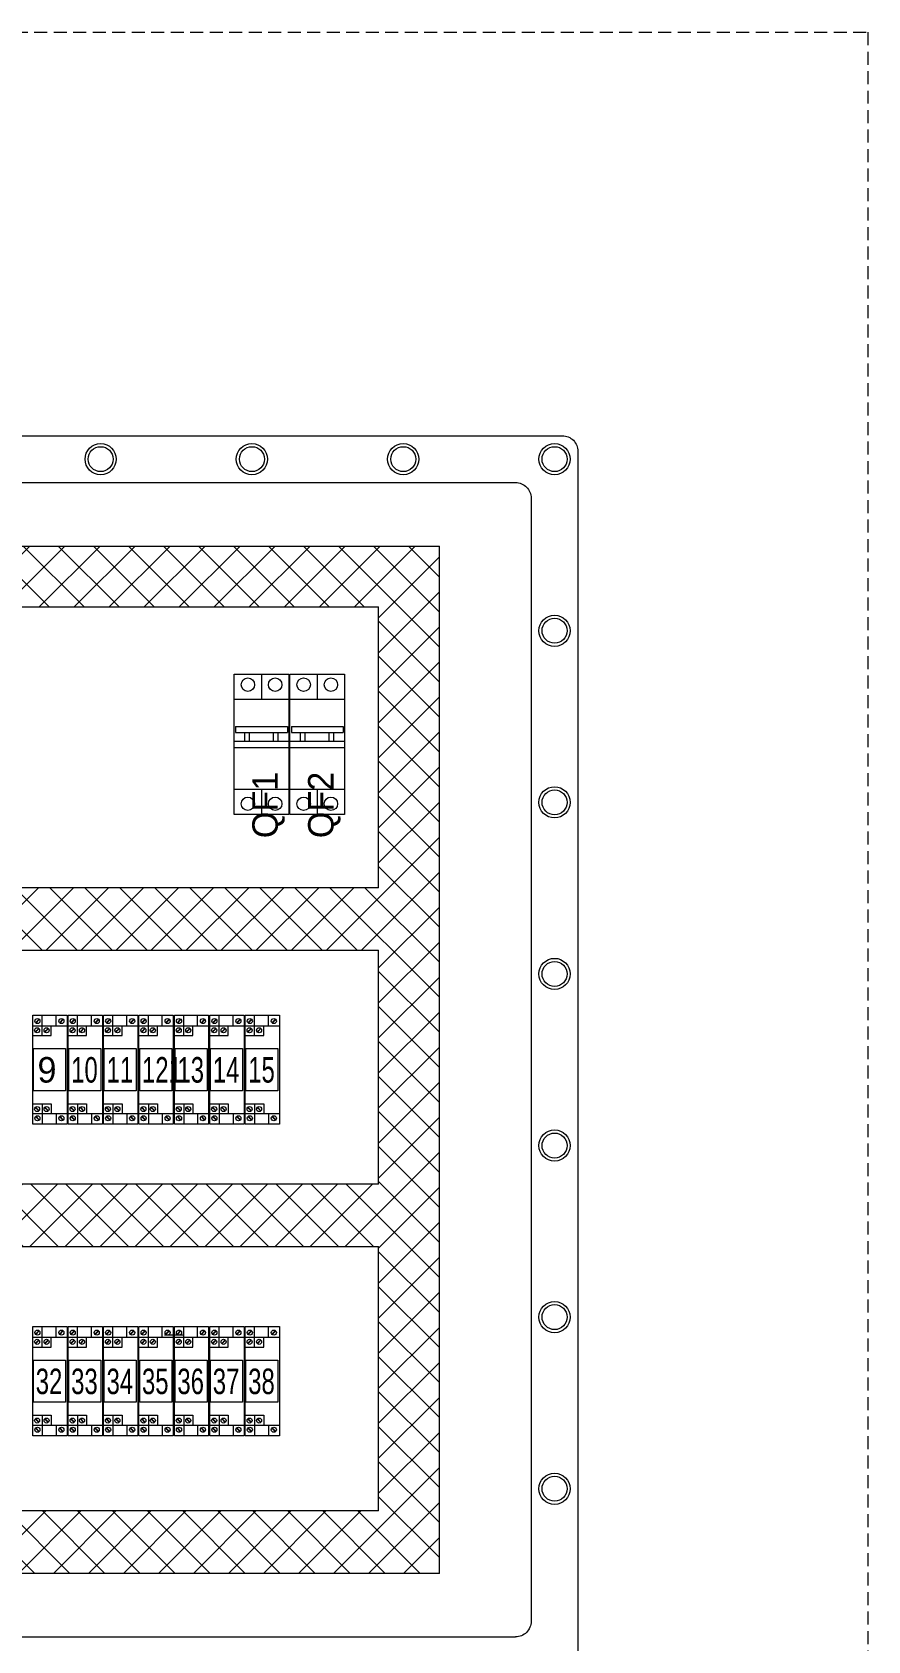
# Model space of a CAD drawing. Header units: millimetres. Extents: x 32626 to 72822, y 60047 to 123188.
# Drawn here: x 33628 to 33949, y 69075 to 69694 of the extents above; entities that cross this region are included whole.
import ezdxf

# ---------------------------------------------------------------- set-up
doc = ezdxf.new("R2010")
doc.units = ezdxf.units.MM
doc.header["$LTSCALE"] = 10
doc.linetypes.add('DASHED', pattern=[0.75, 0.5, -0.25])
doc.layers.add('1轮廓实线层', color=7, linetype='Continuous', lineweight=18)
doc.layers.add('6文字层', color=3, linetype='Continuous', lineweight=18)
doc.styles.add('样式 1', font='SIMYOU.TTF', dxfattribs={"width": 0.75})

msp = doc.modelspace()

# ---------------------------------------------------------------- hatches: boundary and pattern name
at = {"layer": '1轮廓实线层'}
h = msp.add_hatch(dxfattribs=at)
h.set_pattern_fill('ANSI37', color=256, scale=3, style=0)
h.set_pattern_definition([(45, (1626.673, 2082.644), (-6.7351921, 6.7351921), []), (135, (1626.673, 2082.644), (-6.7351921, -6.7351921), [])])
h.paths.add_polyline_path([(33050.9, 69101.35), (33050.9, 69496.47), (33784.37, 69496.47), (33784.37, 69101.35)])
h.paths.add_polyline_path([(33074.32, 69473.08), (33760.95, 69473.08), (33760.95, 69365.07), (33074.32, 69365.07)], flags=16)
h.paths.add_polyline_path([(33074.3, 69341.07), (33760.97, 69341.07), (33760.97, 69251.07), (33074.3, 69251.07)], flags=16)
h.paths.add_polyline_path([(33074.3, 69227.07), (33760.97, 69227.07), (33760.97, 69125.35), (33074.3, 69125.35)], flags=16)

# ---------------------------------------------------------------- linework, layer by layer
for p, q in [((33003.63, 69538.91), (33831.63, 69538.91)), ((33021.63, 69520.91), (33813.63, 69520.91)), ((33050.9, 69496.47), (33784.37, 69496.47)), ((33784.37, 69101.35), (33784.37, 69496.47)), ((33074.32, 69473.08), (33760.95, 69473.08)), ((33760.95, 69365.07), (33760.95, 69473.08)), ((33705.42, 69447.26), (33715.92, 69447.26)), ((33705.42, 69393.26), (33705.42, 69447.26)), ((33715.92, 69447.26), (33726.42, 69447.26)), ((33715.92, 69447.26), (33715.92, 69437.57)), ((33726.42, 69447.26), (33726.42, 69393.26)), ((33726.87, 69447.26), (33737.37, 69447.26)), ((33726.87, 69393.26), (33726.87, 69447.26)), ((33737.37, 69447.26), (33747.87, 69447.26)), ((33737.37, 69447.26), (33737.37, 69437.57)), ((33747.87, 69447.26), (33747.87, 69393.26)), ((33705.42, 69437.57), (33726.42, 69437.57)), ((33726.87, 69437.57), (33747.87, 69437.57)), ((33705.42, 69421.45), (33726.42, 69421.45)), ((33705.96, 69427.1), (33725.87, 69427.1)), ((33705.96, 69427.1), (33705.96, 69424.73)), ((33705.96, 69424.73), (33725.87, 69424.73)), ((33709.51, 69421.45), (33709.51, 69424.73)), ((33711.32, 69421.45), (33711.32, 69424.73)), ((33720.52, 69421.45), (33720.52, 69424.73)), ((33722.32, 69421.45), (33722.32, 69424.73)), ((33725.87, 69427.1), (33725.87, 69424.73)), ((33726.87, 69421.45), (33747.87, 69421.45)), ((33727.41, 69427.1), (33747.33, 69427.1)), ((33727.41, 69427.1), (33727.41, 69424.73)), ((33727.41, 69424.73), (33747.33, 69424.73)), ((33730.96, 69421.45), (33730.96, 69424.73)), ((33732.77, 69421.45), (33732.77, 69424.73)), ((33741.97, 69421.45), (33741.97, 69424.73)), ((33743.78, 69421.45), (33743.78, 69424.73)), ((33747.33, 69427.1), (33747.33, 69424.73)), ((33705.42, 69419.07), (33726.42, 69419.07)), ((33726.87, 69419.07), (33747.87, 69419.07)), ((33705.42, 69402.95), (33726.42, 69402.95)), ((33715.92, 69402.95), (33715.92, 69393.26)), ((33726.87, 69402.95), (33747.87, 69402.95)), ((33737.37, 69402.95), (33737.37, 69393.26)), ((33715.92, 69393.26), (33705.42, 69393.26)), ((33726.42, 69393.26), (33715.92, 69393.26)), ((33737.37, 69393.26), (33726.87, 69393.26)), ((33747.87, 69393.26), (33737.37, 69393.26)), ((33760.95, 69365.07), (33074.32, 69365.07)), ((33074.3, 69341.07), (33760.97, 69341.07)), ((33760.97, 69251.07), (33760.97, 69341.07)), ((33760.97, 69251.07), (33074.3, 69251.07)), ((33074.3, 69227.07), (33760.97, 69227.07)), ((33760.97, 69125.35), (33760.97, 69227.07)), ((33760.97, 69125.35), (33074.3, 69125.35)), ((33784.37, 69101.35), (33050.9, 69101.35)), ((33021.63, 69076.91), (33813.63, 69076.91))]:
    msp.add_line(p, q, dxfattribs=at)
at = {"layer": '1轮廓实线层', "lineweight": 13}
for p, q in [((33627.91, 69316.1), (33641.11, 69316.1)), ((33627.91, 69274.1), (33627.91, 69316.1)), ((33631.53, 69312.68), (33631.53, 69316.1)), ((33636.88, 69311.99), (33636.88, 69316.1)), ((33641.11, 69316.1), (33641.11, 69274.1)), ((33641.53, 69316.1), (33654.73, 69316.1)), ((33641.53, 69274.1), (33641.53, 69316.1)), ((33645.15, 69312.68), (33645.15, 69316.1)), ((33650.5, 69311.99), (33650.5, 69316.1)), ((33654.73, 69316.1), (33654.73, 69274.1)), ((33655.15, 69316.1), (33668.35, 69316.1)), ((33655.15, 69274.1), (33655.15, 69316.1)), ((33658.77, 69312.68), (33658.77, 69316.1)), ((33664.12, 69311.99), (33664.12, 69316.1)), ((33668.35, 69316.1), (33668.35, 69274.1)), ((33668.77, 69316.1), (33681.97, 69316.1)), ((33668.77, 69274.1), (33668.77, 69316.1)), ((33672.39, 69312.68), (33672.39, 69316.1)), ((33677.74, 69311.99), (33677.74, 69316.1)), ((33681.97, 69316.1), (33681.97, 69274.1)), ((33682.39, 69316.1), (33695.59, 69316.1)), ((33682.39, 69274.1), (33682.39, 69316.1)), ((33686.01, 69312.68), (33686.01, 69316.1)), ((33691.36, 69311.99), (33691.36, 69316.1)), ((33695.59, 69316.1), (33695.59, 69274.1)), ((33696.01, 69316.1), (33709.21, 69316.1)), ((33696.01, 69274.1), (33696.01, 69316.1)), ((33699.63, 69312.68), (33699.63, 69316.1)), ((33704.98, 69311.99), (33704.98, 69316.1)), ((33709.21, 69316.1), (33709.21, 69274.1)), ((33709.63, 69316.1), (33722.83, 69316.1)), ((33709.63, 69274.1), (33709.63, 69316.1)), ((33713.25, 69312.68), (33713.25, 69316.1)), ((33718.6, 69311.99), (33718.6, 69316.1)), ((33722.83, 69316.1), (33722.83, 69274.1)), ((33627.91, 69311.99), (33641.11, 69311.99)), ((33628.86, 69309.61), (33630.24, 69310.99)), ((33628.95, 69313.15), (33630.33, 69314.53)), ((33628.99, 69309.49), (33630.36, 69310.87)), ((33629.07, 69313.03), (33630.45, 69314.41)), ((33631.53, 69308.19), (33631.53, 69312.68)), ((33632.5, 69309.61), (33633.88, 69310.99)), ((33632.62, 69309.49), (33634, 69310.87)), ((33635.04, 69308.19), (33635.04, 69311.99)), ((33638.18, 69313.15), (33639.56, 69314.53)), ((33638.3, 69313.03), (33639.68, 69314.41)), ((33641.53, 69311.99), (33654.73, 69311.99)), ((33642.48, 69309.61), (33643.86, 69310.99)), ((33642.57, 69313.15), (33643.95, 69314.53)), ((33642.61, 69309.49), (33643.98, 69310.87)), ((33642.69, 69313.03), (33644.07, 69314.41)), ((33645.15, 69308.19), (33645.15, 69312.68)), ((33646.12, 69309.61), (33647.5, 69310.99)), ((33646.24, 69309.49), (33647.62, 69310.87)), ((33648.66, 69308.19), (33648.66, 69311.99)), ((33651.8, 69313.15), (33653.18, 69314.53)), ((33651.92, 69313.03), (33653.3, 69314.41)), ((33655.15, 69311.99), (33668.35, 69311.99)), ((33656.1, 69309.61), (33657.48, 69310.99)), ((33656.19, 69313.15), (33657.57, 69314.53)), ((33656.23, 69309.49), (33657.6, 69310.87)), ((33656.31, 69313.03), (33657.69, 69314.41)), ((33658.77, 69308.19), (33658.77, 69312.68)), ((33659.74, 69309.61), (33661.12, 69310.99)), ((33659.86, 69309.49), (33661.24, 69310.87)), ((33662.28, 69308.19), (33662.28, 69311.99)), ((33665.42, 69313.15), (33666.8, 69314.53)), ((33665.54, 69313.03), (33666.92, 69314.41)), ((33668.77, 69311.99), (33681.97, 69311.99)), ((33669.73, 69309.61), (33671.1, 69310.99)), ((33669.81, 69313.15), (33671.19, 69314.53)), ((33669.85, 69309.49), (33671.22, 69310.87)), ((33669.93, 69313.03), (33671.31, 69314.41)), ((33672.39, 69308.19), (33672.39, 69312.68)), ((33673.36, 69309.61), (33674.74, 69310.99)), ((33673.48, 69309.49), (33674.86, 69310.87)), ((33675.9, 69308.19), (33675.9, 69311.99)), ((33679.04, 69313.15), (33680.42, 69314.53)), ((33679.16, 69313.03), (33680.54, 69314.41)), ((33682.39, 69311.99), (33695.59, 69311.99)), ((33683.35, 69309.61), (33684.72, 69310.99)), ((33683.43, 69313.15), (33684.81, 69314.53)), ((33683.47, 69309.49), (33684.85, 69310.87)), ((33683.55, 69313.03), (33684.93, 69314.41)), ((33686.01, 69308.19), (33686.01, 69312.68)), ((33686.98, 69309.61), (33688.36, 69310.99)), ((33687.1, 69309.49), (33688.48, 69310.87)), ((33689.52, 69308.19), (33689.52, 69311.99)), ((33692.66, 69313.15), (33694.04, 69314.53)), ((33692.78, 69313.03), (33694.16, 69314.41)), ((33696.01, 69311.99), (33709.21, 69311.99)), ((33696.97, 69309.61), (33698.34, 69310.99)), ((33697.05, 69313.15), (33698.43, 69314.53)), ((33697.09, 69309.49), (33698.47, 69310.87)), ((33697.18, 69313.03), (33698.55, 69314.41)), ((33699.63, 69308.19), (33699.63, 69312.68)), ((33700.6, 69309.61), (33701.98, 69310.99)), ((33700.72, 69309.49), (33702.1, 69310.87)), ((33703.14, 69308.19), (33703.14, 69311.99)), ((33706.28, 69313.15), (33707.66, 69314.53)), ((33706.4, 69313.03), (33707.78, 69314.41)), ((33709.63, 69311.99), (33722.83, 69311.99)), ((33710.59, 69309.61), (33711.96, 69310.99)), ((33710.67, 69313.15), (33712.05, 69314.53)), ((33710.71, 69309.49), (33712.09, 69310.87)), ((33710.8, 69313.03), (33712.17, 69314.41)), ((33713.25, 69308.19), (33713.25, 69312.68)), ((33714.22, 69309.61), (33715.6, 69310.99)), ((33714.34, 69309.49), (33715.72, 69310.87)), ((33716.76, 69308.19), (33716.76, 69311.99)), ((33719.9, 69313.15), (33721.28, 69314.53)), ((33720.02, 69313.03), (33721.4, 69314.41)), ((33627.91, 69308.19), (33635.04, 69308.19)), ((33641.53, 69308.19), (33648.66, 69308.19)), ((33655.15, 69308.19), (33662.28, 69308.19)), ((33668.77, 69308.19), (33675.9, 69308.19)), ((33682.39, 69308.19), (33689.52, 69308.19)), ((33696.01, 69308.19), (33703.14, 69308.19)), ((33709.63, 69308.19), (33716.76, 69308.19)), ((33627.91, 69282), (33635.04, 69282)), ((33628.86, 69280.58), (33630.24, 69279.2)), ((33628.99, 69280.7), (33630.36, 69279.32)), ((33631.53, 69282), (33631.53, 69277.51)), ((33632.5, 69280.58), (33633.88, 69279.2)), ((33632.62, 69280.7), (33634, 69279.32)), ((33635.04, 69282), (33635.04, 69278.2)), ((33641.53, 69282), (33648.66, 69282)), ((33642.48, 69280.58), (33643.86, 69279.2)), ((33642.61, 69280.7), (33643.98, 69279.32)), ((33645.15, 69282), (33645.15, 69277.51)), ((33646.12, 69280.58), (33647.5, 69279.2)), ((33646.24, 69280.7), (33647.62, 69279.32)), ((33648.66, 69282), (33648.66, 69278.2)), ((33655.15, 69282), (33662.28, 69282)), ((33656.1, 69280.58), (33657.48, 69279.2)), ((33656.23, 69280.7), (33657.6, 69279.32)), ((33658.77, 69282), (33658.77, 69277.51)), ((33659.74, 69280.58), (33661.12, 69279.2)), ((33659.86, 69280.7), (33661.24, 69279.32)), ((33662.28, 69282), (33662.28, 69278.2)), ((33668.77, 69282), (33675.9, 69282)), ((33669.73, 69280.58), (33671.1, 69279.2)), ((33669.85, 69280.7), (33671.22, 69279.32)), ((33672.39, 69282), (33672.39, 69277.51)), ((33673.36, 69280.58), (33674.74, 69279.2)), ((33673.48, 69280.7), (33674.86, 69279.32)), ((33675.9, 69282), (33675.9, 69278.2)), ((33682.39, 69282), (33689.52, 69282)), ((33683.35, 69280.58), (33684.72, 69279.2)), ((33683.47, 69280.7), (33684.85, 69279.32)), ((33686.01, 69282), (33686.01, 69277.51)), ((33686.98, 69280.58), (33688.36, 69279.2)), ((33687.1, 69280.7), (33688.48, 69279.32)), ((33689.52, 69282), (33689.52, 69278.2)), ((33696.01, 69282), (33703.14, 69282)), ((33696.97, 69280.58), (33698.34, 69279.2)), ((33697.09, 69280.7), (33698.47, 69279.32)), ((33699.63, 69282), (33699.63, 69277.51)), ((33700.6, 69280.58), (33701.98, 69279.2)), ((33700.72, 69280.7), (33702.1, 69279.32)), ((33703.14, 69282), (33703.14, 69278.2)), ((33709.63, 69282), (33716.76, 69282)), ((33710.59, 69280.58), (33711.96, 69279.2)), ((33710.71, 69280.7), (33712.09, 69279.32)), ((33713.25, 69282), (33713.25, 69277.51)), ((33714.22, 69280.58), (33715.6, 69279.2)), ((33714.34, 69280.7), (33715.72, 69279.32)), ((33716.76, 69282), (33716.76, 69278.2)), ((33627.91, 69278.2), (33641.11, 69278.2)), ((33641.11, 69274.1), (33627.91, 69274.1)), ((33628.95, 69277.04), (33630.33, 69275.66)), ((33629.07, 69277.16), (33630.45, 69275.78)), ((33631.53, 69277.51), (33631.53, 69274.1)), ((33636.88, 69278.2), (33636.88, 69274.1)), ((33638.18, 69277.04), (33639.56, 69275.66)), ((33638.3, 69277.16), (33639.68, 69275.78)), ((33641.53, 69278.2), (33654.73, 69278.2)), ((33654.73, 69274.1), (33641.53, 69274.1)), ((33642.57, 69277.04), (33643.95, 69275.66)), ((33642.69, 69277.16), (33644.07, 69275.78)), ((33645.15, 69277.51), (33645.15, 69274.1)), ((33650.5, 69278.2), (33650.5, 69274.1)), ((33651.8, 69277.04), (33653.18, 69275.66)), ((33651.92, 69277.16), (33653.3, 69275.78)), ((33655.15, 69278.2), (33668.35, 69278.2)), ((33668.35, 69274.1), (33655.15, 69274.1)), ((33656.19, 69277.04), (33657.57, 69275.66)), ((33656.31, 69277.16), (33657.69, 69275.78)), ((33658.77, 69277.51), (33658.77, 69274.1)), ((33664.12, 69278.2), (33664.12, 69274.1)), ((33665.42, 69277.04), (33666.8, 69275.66)), ((33665.54, 69277.16), (33666.92, 69275.78)), ((33668.77, 69278.2), (33681.97, 69278.2)), ((33681.97, 69274.1), (33668.77, 69274.1)), ((33669.81, 69277.04), (33671.19, 69275.66)), ((33669.93, 69277.16), (33671.31, 69275.78)), ((33672.39, 69277.51), (33672.39, 69274.1)), ((33677.74, 69278.2), (33677.74, 69274.1)), ((33679.04, 69277.04), (33680.42, 69275.66)), ((33679.16, 69277.16), (33680.54, 69275.78)), ((33682.39, 69278.2), (33695.59, 69278.2)), ((33695.59, 69274.1), (33682.39, 69274.1)), ((33683.43, 69277.04), (33684.81, 69275.66)), ((33683.55, 69277.16), (33684.93, 69275.78)), ((33686.01, 69277.51), (33686.01, 69274.1)), ((33691.36, 69278.2), (33691.36, 69274.1)), ((33692.66, 69277.04), (33694.04, 69275.66)), ((33692.78, 69277.16), (33694.16, 69275.78)), ((33696.01, 69278.2), (33709.21, 69278.2)), ((33709.21, 69274.1), (33696.01, 69274.1)), ((33697.05, 69277.04), (33698.43, 69275.66)), ((33697.18, 69277.16), (33698.55, 69275.78)), ((33699.63, 69277.51), (33699.63, 69274.1)), ((33704.98, 69278.2), (33704.98, 69274.1)), ((33706.28, 69277.04), (33707.66, 69275.66)), ((33706.4, 69277.16), (33707.78, 69275.78)), ((33709.63, 69278.2), (33722.83, 69278.2)), ((33722.83, 69274.1), (33709.63, 69274.1)), ((33710.67, 69277.04), (33712.05, 69275.66)), ((33710.8, 69277.16), (33712.17, 69275.78)), ((33713.25, 69277.51), (33713.25, 69274.1)), ((33718.6, 69278.2), (33718.6, 69274.1)), ((33719.9, 69277.04), (33721.28, 69275.66)), ((33720.02, 69277.16), (33721.4, 69275.78)), ((33627.91, 69196.28), (33641.11, 69196.28)), ((33627.91, 69154.28), (33627.91, 69196.28)), ((33627.91, 69192.18), (33641.11, 69192.18)), ((33628.95, 69193.34), (33630.33, 69194.71)), ((33629.07, 69193.21), (33630.45, 69194.59)), ((33631.53, 69192.87), (33631.53, 69196.28)), ((33631.53, 69188.37), (33631.53, 69192.87)), ((33635.04, 69188.37), (33635.04, 69192.18)), ((33636.88, 69192.18), (33636.88, 69196.28)), ((33638.18, 69193.34), (33639.56, 69194.71)), ((33638.3, 69193.21), (33639.68, 69194.59)), ((33641.11, 69196.28), (33641.11, 69154.28)), ((33641.53, 69196.28), (33654.73, 69196.28)), ((33641.53, 69154.28), (33641.53, 69196.28)), ((33641.53, 69192.18), (33654.73, 69192.18)), ((33642.57, 69193.34), (33643.95, 69194.71)), ((33642.69, 69193.21), (33644.07, 69194.59)), ((33645.15, 69192.87), (33645.15, 69196.28)), ((33645.15, 69188.37), (33645.15, 69192.87)), ((33648.66, 69188.37), (33648.66, 69192.18)), ((33650.5, 69192.18), (33650.5, 69196.28)), ((33651.8, 69193.34), (33653.18, 69194.71)), ((33651.92, 69193.21), (33653.3, 69194.59)), ((33654.73, 69196.28), (33654.73, 69154.28)), ((33655.15, 69196.28), (33668.35, 69196.28)), ((33655.15, 69154.28), (33655.15, 69196.28)), ((33655.15, 69192.18), (33668.35, 69192.18)), ((33656.19, 69193.34), (33657.57, 69194.71)), ((33656.31, 69193.21), (33657.69, 69194.59)), ((33658.77, 69192.87), (33658.77, 69196.28)), ((33658.77, 69188.37), (33658.77, 69192.87)), ((33662.28, 69188.37), (33662.28, 69192.18)), ((33664.12, 69192.18), (33664.12, 69196.28)), ((33665.42, 69193.34), (33666.8, 69194.71)), ((33665.54, 69193.21), (33666.92, 69194.59)), ((33668.35, 69196.28), (33668.35, 69154.28)), ((33668.77, 69196.28), (33681.97, 69196.28)), ((33668.77, 69154.28), (33668.77, 69196.28)), ((33668.77, 69192.18), (33681.97, 69192.18)), ((33669.81, 69193.34), (33671.19, 69194.71)), ((33669.93, 69193.21), (33671.31, 69194.59)), ((33672.39, 69192.87), (33672.39, 69196.28)), ((33672.39, 69188.37), (33672.39, 69192.87)), ((33675.9, 69188.37), (33675.9, 69192.18)), ((33677.74, 69192.18), (33677.74, 69196.28)), ((33684.02, 69192.96), (33678.62, 69192.96)), ((33679.04, 69193.34), (33680.42, 69194.71)), ((33679.16, 69193.21), (33680.54, 69194.59)), ((33684.76, 69192.96), (33679.36, 69192.96)), ((33685.99, 69192.96), (33680.59, 69192.96)), ((33681.97, 69196.28), (33681.97, 69154.28)), ((33682.39, 69196.28), (33695.59, 69196.28)), ((33682.39, 69154.28), (33682.39, 69196.28)), ((33682.39, 69192.18), (33695.59, 69192.18)), ((33683.43, 69193.34), (33684.81, 69194.71)), ((33683.55, 69193.21), (33684.93, 69194.59)), ((33686.01, 69192.87), (33686.01, 69196.28)), ((33686.01, 69188.37), (33686.01, 69192.87)), ((33689.52, 69188.37), (33689.52, 69192.18)), ((33691.36, 69192.18), (33691.36, 69196.28)), ((33692.66, 69193.34), (33694.04, 69194.71)), ((33692.78, 69193.21), (33694.16, 69194.59)), ((33695.59, 69196.28), (33695.59, 69154.28)), ((33696.01, 69196.28), (33709.21, 69196.28)), ((33696.01, 69154.28), (33696.01, 69196.28)), ((33696.01, 69192.18), (33709.21, 69192.18)), ((33697.05, 69193.34), (33698.43, 69194.71)), ((33697.18, 69193.21), (33698.55, 69194.59)), ((33699.63, 69192.87), (33699.63, 69196.28)), ((33699.63, 69188.37), (33699.63, 69192.87)), ((33703.14, 69188.37), (33703.14, 69192.18)), ((33704.98, 69192.18), (33704.98, 69196.28)), ((33706.28, 69193.34), (33707.66, 69194.71)), ((33706.4, 69193.21), (33707.78, 69194.59)), ((33709.21, 69196.28), (33709.21, 69154.28)), ((33709.63, 69196.28), (33722.83, 69196.28)), ((33709.63, 69154.28), (33709.63, 69196.28)), ((33709.63, 69192.18), (33722.83, 69192.18)), ((33710.67, 69193.34), (33712.05, 69194.71)), ((33710.8, 69193.21), (33712.17, 69194.59)), ((33713.25, 69192.87), (33713.25, 69196.28)), ((33713.25, 69188.37), (33713.25, 69192.87)), ((33716.76, 69188.37), (33716.76, 69192.18)), ((33718.6, 69192.18), (33718.6, 69196.28)), ((33719.9, 69193.34), (33721.28, 69194.71)), ((33720.02, 69193.21), (33721.4, 69194.59)), ((33722.83, 69196.28), (33722.83, 69154.28)), ((33627.91, 69188.37), (33635.04, 69188.37)), ((33628.86, 69189.79), (33630.24, 69191.17)), ((33628.99, 69189.67), (33630.36, 69191.05)), ((33632.5, 69189.79), (33633.88, 69191.17)), ((33632.62, 69189.67), (33634, 69191.05)), ((33641.53, 69188.37), (33648.66, 69188.37)), ((33642.48, 69189.79), (33643.86, 69191.17)), ((33642.61, 69189.67), (33643.98, 69191.05)), ((33646.12, 69189.79), (33647.5, 69191.17)), ((33646.24, 69189.67), (33647.62, 69191.05)), ((33655.15, 69188.37), (33662.28, 69188.37)), ((33656.1, 69189.79), (33657.48, 69191.17)), ((33656.23, 69189.67), (33657.6, 69191.05)), ((33659.74, 69189.79), (33661.12, 69191.17)), ((33659.86, 69189.67), (33661.24, 69191.05)), ((33668.77, 69188.37), (33675.9, 69188.37)), ((33669.73, 69189.79), (33671.1, 69191.17)), ((33669.85, 69189.67), (33671.22, 69191.05)), ((33673.36, 69189.79), (33674.74, 69191.17)), ((33673.48, 69189.67), (33674.86, 69191.05)), ((33682.39, 69188.37), (33689.52, 69188.37)), ((33683.35, 69189.79), (33684.72, 69191.17)), ((33683.47, 69189.67), (33684.85, 69191.05)), ((33686.98, 69189.79), (33688.36, 69191.17)), ((33687.1, 69189.67), (33688.48, 69191.05)), ((33696.01, 69188.37), (33703.14, 69188.37)), ((33696.97, 69189.79), (33698.34, 69191.17)), ((33697.09, 69189.67), (33698.47, 69191.05)), ((33700.6, 69189.79), (33701.98, 69191.17)), ((33700.72, 69189.67), (33702.1, 69191.05)), ((33709.63, 69188.37), (33716.76, 69188.37)), ((33710.59, 69189.79), (33711.96, 69191.17)), ((33710.71, 69189.67), (33712.09, 69191.05)), ((33714.22, 69189.79), (33715.6, 69191.17)), ((33714.34, 69189.67), (33715.72, 69191.05)), ((33627.91, 69162.19), (33635.04, 69162.19)), ((33631.53, 69162.19), (33631.53, 69157.69)), ((33635.04, 69162.19), (33635.04, 69158.38)), ((33641.53, 69162.19), (33648.66, 69162.19)), ((33645.15, 69162.19), (33645.15, 69157.69)), ((33648.66, 69162.19), (33648.66, 69158.38)), ((33655.15, 69162.19), (33662.28, 69162.19)), ((33658.77, 69162.19), (33658.77, 69157.69)), ((33662.28, 69162.19), (33662.28, 69158.38)), ((33668.77, 69162.19), (33675.9, 69162.19)), ((33672.39, 69162.19), (33672.39, 69157.69)), ((33675.9, 69162.19), (33675.9, 69158.38)), ((33682.39, 69162.19), (33689.52, 69162.19)), ((33686.01, 69162.19), (33686.01, 69157.69)), ((33689.52, 69162.19), (33689.52, 69158.38)), ((33696.01, 69162.19), (33703.14, 69162.19)), ((33699.63, 69162.19), (33699.63, 69157.69)), ((33703.14, 69162.19), (33703.14, 69158.38)), ((33709.63, 69162.19), (33716.76, 69162.19)), ((33713.25, 69162.19), (33713.25, 69157.69)), ((33716.76, 69162.19), (33716.76, 69158.38)), ((33627.91, 69158.38), (33641.11, 69158.38)), ((33628.86, 69160.77), (33630.24, 69159.39)), ((33628.95, 69157.22), (33630.33, 69155.85)), ((33628.99, 69160.89), (33630.36, 69159.51)), ((33629.07, 69157.35), (33630.45, 69155.97)), ((33631.53, 69157.69), (33631.53, 69154.28)), ((33632.5, 69160.77), (33633.88, 69159.39)), ((33632.62, 69160.89), (33634, 69159.51)), ((33636.88, 69158.38), (33636.88, 69154.28)), ((33638.18, 69157.22), (33639.56, 69155.85)), ((33638.3, 69157.35), (33639.68, 69155.97)), ((33641.53, 69158.38), (33654.73, 69158.38)), ((33642.48, 69160.77), (33643.86, 69159.39)), ((33642.57, 69157.22), (33643.95, 69155.85)), ((33642.61, 69160.89), (33643.98, 69159.51)), ((33642.69, 69157.35), (33644.07, 69155.97)), ((33645.15, 69157.69), (33645.15, 69154.28)), ((33646.12, 69160.77), (33647.5, 69159.39)), ((33646.24, 69160.89), (33647.62, 69159.51)), ((33650.5, 69158.38), (33650.5, 69154.28)), ((33651.8, 69157.22), (33653.18, 69155.85)), ((33651.92, 69157.35), (33653.3, 69155.97)), ((33655.15, 69158.38), (33668.35, 69158.38)), ((33656.1, 69160.77), (33657.48, 69159.39)), ((33656.19, 69157.22), (33657.57, 69155.85)), ((33656.23, 69160.89), (33657.6, 69159.51)), ((33656.31, 69157.35), (33657.69, 69155.97)), ((33658.77, 69157.69), (33658.77, 69154.28)), ((33659.74, 69160.77), (33661.12, 69159.39)), ((33659.86, 69160.89), (33661.24, 69159.51)), ((33664.12, 69158.38), (33664.12, 69154.28)), ((33665.42, 69157.22), (33666.8, 69155.85)), ((33665.54, 69157.35), (33666.92, 69155.97)), ((33668.77, 69158.38), (33681.97, 69158.38)), ((33669.73, 69160.77), (33671.1, 69159.39)), ((33669.81, 69157.22), (33671.19, 69155.85)), ((33669.85, 69160.89), (33671.22, 69159.51)), ((33669.93, 69157.35), (33671.31, 69155.97)), ((33672.39, 69157.69), (33672.39, 69154.28)), ((33673.36, 69160.77), (33674.74, 69159.39)), ((33673.48, 69160.89), (33674.86, 69159.51)), ((33677.74, 69158.38), (33677.74, 69154.28)), ((33679.04, 69157.22), (33680.42, 69155.85)), ((33679.16, 69157.35), (33680.54, 69155.97)), ((33682.39, 69158.38), (33695.59, 69158.38)), ((33683.35, 69160.77), (33684.72, 69159.39)), ((33683.43, 69157.22), (33684.81, 69155.85)), ((33683.47, 69160.89), (33684.85, 69159.51)), ((33683.55, 69157.35), (33684.93, 69155.97)), ((33686.01, 69157.69), (33686.01, 69154.28)), ((33686.98, 69160.77), (33688.36, 69159.39)), ((33687.1, 69160.89), (33688.48, 69159.51)), ((33691.36, 69158.38), (33691.36, 69154.28)), ((33692.66, 69157.22), (33694.04, 69155.85)), ((33692.78, 69157.35), (33694.16, 69155.97)), ((33696.01, 69158.38), (33709.21, 69158.38)), ((33696.97, 69160.77), (33698.34, 69159.39)), ((33697.05, 69157.22), (33698.43, 69155.85)), ((33697.09, 69160.89), (33698.47, 69159.51)), ((33697.18, 69157.35), (33698.55, 69155.97)), ((33699.63, 69157.69), (33699.63, 69154.28)), ((33700.6, 69160.77), (33701.98, 69159.39)), ((33700.72, 69160.89), (33702.1, 69159.51)), ((33704.98, 69158.38), (33704.98, 69154.28)), ((33706.28, 69157.22), (33707.66, 69155.85)), ((33706.4, 69157.35), (33707.78, 69155.97)), ((33709.63, 69158.38), (33722.83, 69158.38)), ((33710.59, 69160.77), (33711.96, 69159.39)), ((33710.67, 69157.22), (33712.05, 69155.85)), ((33710.71, 69160.89), (33712.09, 69159.51)), ((33710.8, 69157.35), (33712.17, 69155.97)), ((33713.25, 69157.69), (33713.25, 69154.28)), ((33714.22, 69160.77), (33715.6, 69159.39)), ((33714.34, 69160.89), (33715.72, 69159.51)), ((33718.6, 69158.38), (33718.6, 69154.28)), ((33719.9, 69157.22), (33721.28, 69155.85)), ((33720.02, 69157.35), (33721.4, 69155.97)), ((33641.11, 69154.28), (33627.91, 69154.28)), ((33654.73, 69154.28), (33641.53, 69154.28)), ((33668.35, 69154.28), (33655.15, 69154.28)), ((33681.97, 69154.28), (33668.77, 69154.28)), ((33695.59, 69154.28), (33682.39, 69154.28)), ((33709.21, 69154.28), (33696.01, 69154.28)), ((33722.83, 69154.28), (33709.63, 69154.28))]:
    msp.add_line(p, q, dxfattribs=at)
at = {"layer": '1轮廓实线层', "linetype": 'DASHED'}
msp.add_lwpolyline([(32826.01, 69694.14), (33949.14, 69694.14), (33949.14, 68654.76), (32826.01, 68654.76)], close=True, dxfattribs=at)
at = {"layer": '1轮廓实线层'}
for points in [[(33831.63, 69538.91, -0.414214), (33837.63, 69532.91), (33837.63, 69064.91, -0.414214), (33831.63, 69058.91)], [(33813.63, 69520.91, -0.414214), (33819.63, 69514.91), (33819.63, 69082.91, -0.414214), (33813.63, 69076.91)]]:
    msp.add_lwpolyline(points, format="xyb", dxfattribs=at)
at = {"layer": '1轮廓实线层', "lineweight": 13}
for points in [[(33628.2, 69303.2), (33640.51, 69303.2), (33640.51, 69286.99), (33628.2, 69286.99)], [(33641.82, 69303.2), (33654.13, 69303.2), (33654.13, 69286.99), (33641.82, 69286.99)], [(33655.45, 69303.2), (33667.75, 69303.2), (33667.75, 69286.99), (33655.45, 69286.99)], [(33669.07, 69303.2), (33681.37, 69303.2), (33681.37, 69286.99), (33669.07, 69286.99)], [(33682.69, 69303.2), (33694.99, 69303.2), (33694.99, 69286.99), (33682.69, 69286.99)], [(33696.31, 69303.2), (33708.61, 69303.2), (33708.61, 69286.99), (33696.31, 69286.99)], [(33709.93, 69303.2), (33722.23, 69303.2), (33722.23, 69286.99), (33709.93, 69286.99)], [(33628.2, 69183.39), (33640.51, 69183.39), (33640.51, 69167.17), (33628.2, 69167.17)], [(33641.82, 69183.39), (33654.13, 69183.39), (33654.13, 69167.17), (33641.82, 69167.17)], [(33655.45, 69183.39), (33667.75, 69183.39), (33667.75, 69167.17), (33655.45, 69167.17)], [(33669.07, 69183.39), (33681.37, 69183.39), (33681.37, 69167.17), (33669.07, 69167.17)], [(33682.69, 69183.39), (33694.99, 69183.39), (33694.99, 69167.17), (33682.69, 69167.17)], [(33696.31, 69183.39), (33708.61, 69183.39), (33708.61, 69167.17), (33696.31, 69167.17)], [(33709.93, 69183.39), (33722.23, 69183.39), (33722.23, 69167.17), (33709.93, 69167.17)]]:
    msp.add_lwpolyline(points, close=True, dxfattribs=at)
at = {"layer": '1轮廓实线层'}
for centre, radius in [((33654.03, 69529.91), 6), ((33654.03, 69529.91), 4.8), ((33712.23, 69529.91), 6), ((33712.23, 69529.91), 4.8), ((33770.43, 69529.91), 6), ((33770.43, 69529.91), 4.8), ((33828.63, 69529.91), 6), ((33828.63, 69529.91), 4.8), ((33828.63, 69463.91), 6), ((33828.63, 69463.91), 4.8), ((33710.67, 69443.16), 2.58), ((33721.17, 69443.16), 2.58), ((33732.12, 69443.16), 2.58), ((33742.62, 69443.16), 2.58), ((33828.63, 69397.91), 6), ((33828.63, 69397.91), 4.8), ((33710.67, 69397.36), 2.58), ((33721.17, 69397.36), 2.58), ((33732.12, 69397.36), 2.58), ((33742.62, 69397.36), 2.58), ((33828.63, 69331.91), 6), ((33828.63, 69331.91), 4.8), ((33828.63, 69265.91), 6), ((33828.63, 69265.91), 4.8), ((33828.63, 69199.91), 6), ((33828.63, 69199.91), 4.8), ((33828.63, 69133.91), 6), ((33828.63, 69133.91), 4.8)]:
    msp.add_circle(centre, radius, dxfattribs=at)
at = {"layer": '1轮廓实线层', "lineweight": 13}
for centre in [(33629.61, 69310.24), (33629.7, 69313.78), (33633.25, 69310.24), (33638.93, 69313.78), (33643.23, 69310.24), (33643.32, 69313.78), (33646.87, 69310.24), (33652.55, 69313.78), (33656.85, 69310.24), (33656.94, 69313.78), (33660.49, 69310.24), (33666.17, 69313.78), (33670.47, 69310.24), (33670.56, 69313.78), (33674.11, 69310.24), (33679.79, 69313.78), (33684.1, 69310.24), (33684.18, 69313.78), (33687.73, 69310.24), (33693.41, 69313.78), (33697.72, 69310.24), (33697.8, 69313.78), (33701.35, 69310.24), (33707.03, 69313.78), (33711.34, 69310.24), (33711.42, 69313.78), (33714.97, 69310.24), (33720.65, 69313.78), (33629.61, 69279.95), (33633.25, 69279.95), (33643.23, 69279.95), (33646.87, 69279.95), (33656.85, 69279.95), (33660.49, 69279.95), (33670.47, 69279.95), (33674.11, 69279.95), (33684.1, 69279.95), (33687.73, 69279.95), (33697.72, 69279.95), (33701.35, 69279.95), (33711.34, 69279.95), (33714.97, 69279.95), (33629.7, 69276.41), (33638.93, 69276.41), (33643.32, 69276.41), (33652.55, 69276.41), (33656.94, 69276.41), (33666.17, 69276.41), (33670.56, 69276.41), (33679.79, 69276.41), (33684.18, 69276.41), (33693.41, 69276.41), (33697.8, 69276.41), (33707.03, 69276.41), (33711.42, 69276.41), (33720.65, 69276.41), (33629.7, 69193.96), (33638.93, 69193.96), (33643.32, 69193.96), (33652.55, 69193.96), (33656.94, 69193.96), (33666.17, 69193.96), (33670.56, 69193.96), (33679.79, 69193.96), (33684.18, 69193.96), (33693.41, 69193.96), (33697.8, 69193.96), (33707.03, 69193.96), (33711.42, 69193.96), (33720.65, 69193.96), (33629.61, 69190.42), (33633.25, 69190.42), (33643.23, 69190.42), (33646.87, 69190.42), (33656.85, 69190.42), (33660.49, 69190.42), (33670.47, 69190.42), (33674.11, 69190.42), (33684.1, 69190.42), (33687.73, 69190.42), (33697.72, 69190.42), (33701.35, 69190.42), (33711.34, 69190.42), (33714.97, 69190.42), (33629.61, 69160.14), (33629.7, 69156.6), (33633.25, 69160.14), (33638.93, 69156.6), (33643.23, 69160.14), (33643.32, 69156.6), (33646.87, 69160.14), (33652.55, 69156.6), (33656.85, 69160.14), (33656.94, 69156.6), (33660.49, 69160.14), (33666.17, 69156.6), (33670.47, 69160.14), (33670.56, 69156.6), (33674.11, 69160.14), (33679.79, 69156.6), (33684.1, 69160.14), (33684.18, 69156.6), (33687.73, 69160.14), (33693.41, 69156.6), (33697.72, 69160.14), (33697.8, 69156.6), (33701.35, 69160.14), (33707.03, 69156.6), (33711.34, 69160.14), (33711.42, 69156.6), (33714.97, 69160.14), (33720.65, 69156.6)]:
    msp.add_circle(centre, 0.975, dxfattribs=at)

# ---------------------------------------------------------------- texts
at = {"layer": '6文字层', "style": '样式 1'}
for s, p in [('QF1', (33722.19, 69384.13)), ('QF2', (33743.64, 69384.13))]:
    msp.add_text(s, height=9.817, rotation=90, dxfattribs=at).set_placement(p)
msp.add_text('9', height=9.82, dxfattribs=at).set_placement((33629.75, 69290.12))
at = {"layer": '6文字层', "style": '样式 1', "width": 0.7}
for s, p in [('10', (33642.71, 69290.12)), ('11', (33656.33, 69290.12)), ('121', (33669.95, 69290.12)), ('13', (33683.57, 69290.12)), ('14', (33697.19, 69290.12)), ('15', (33710.81, 69290.12)), ('32', (33629.08, 69170.3)), ('33', (33642.7, 69170.3)), ('34', (33656.32, 69170.3)), ('35', (33669.94, 69170.3)), ('36', (33683.56, 69170.3)), ('37', (33697.18, 69170.3)), ('38', (33710.8, 69170.3))]:
    msp.add_text(s, height=9.817, dxfattribs=at).set_placement(p)

doc.saveas('drawing.dxf')
